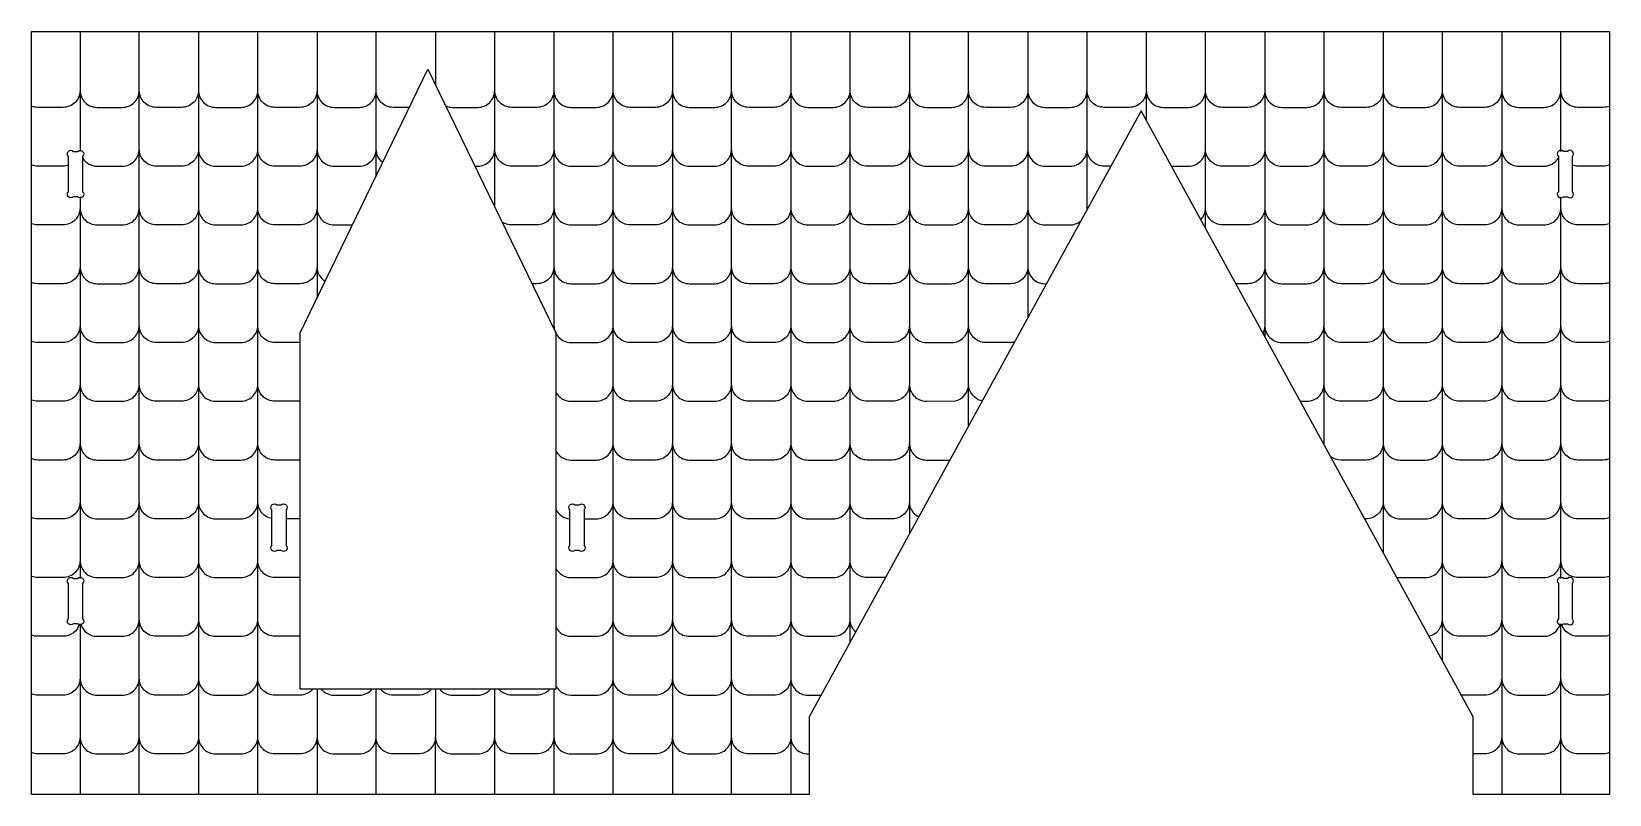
# Model space of a CAD drawing. Extents: x -873 to 1166, y -558 to 770.
# Drawn here: x -865 to -198, y 100 to 422 of the extents above; entities that cross this region are included whole.
import ezdxf

# ---------------------------------------------------------------- set-up
doc = ezdxf.new("R2010")
doc.units = 0
doc.header["$MEASUREMENT"] = 0
doc.layers.add('LAYER1', color=18, linetype='CONTINUOUS')

msp = doc.modelspace()

# ---------------------------------------------------------------- linework, layer by layer
at = {"layer": 'LAYER1'}
for points in [[(-536.24, 132.63), (-536.24, 99.77), (-865.22, 99.77), (-865.22, 422.4), (-197.59, 422.4), (-197.59, 99.77), (-255.23, 99.77), (-255.23, 132.63), (-395.73, 388.94)], [(-643.45, 295), (-643.45, 144.23), (-751.52, 144.23), (-751.52, 295), (-697.49, 406.44)]]:
    msp.add_lwpolyline(points, close=True, dxfattribs=at)
for points in [[(-844.7, 422.4), (-844.7, 397.55, -0.414214), (-851.9, 390.34), (-862.56, 390.34, -0.094829), (-865.22, 390.85)], [(-844.7, 422.4), (-844.7, 397.55, 0.414214), (-837.49, 390.34), (-826.84, 390.34, 0.414214), (-819.63, 397.55), (-819.63, 422.4)], [(-794.57, 422.4), (-794.57, 397.55, -0.414214), (-801.77, 390.34), (-812.43, 390.34, -0.414214), (-819.63, 397.55), (-819.63, 422.4)], [(-794.57, 422.4), (-794.57, 397.55, 0.414214), (-787.37, 390.34), (-776.71, 390.34, 0.414214), (-769.51, 397.55), (-769.51, 422.4)], [(-744.44, 422.4), (-744.44, 397.55, -0.414214), (-751.65, 390.34), (-762.3, 390.34, -0.414214), (-769.51, 397.55), (-769.51, 422.4)], [(-744.44, 422.4), (-744.44, 397.55, 0.414214), (-737.24, 390.34), (-726.58, 390.34, 0.414214), (-719.38, 397.55), (-719.38, 422.4)], [(-705.29, 390.34), (-712.18, 390.34, -0.414214), (-719.38, 397.55), (-719.38, 422.4)], [(-689.97, 390.93, 0.102165), (-687.11, 390.34), (-676.46, 390.34, 0.414214), (-669.25, 397.55), (-669.25, 422.4)], [(-644.19, 422.4), (-644.19, 397.55, -0.414214), (-651.39, 390.34), (-662.05, 390.34, -0.414214), (-669.25, 397.55), (-669.25, 422.4)], [(-644.19, 422.4), (-644.19, 397.55, 0.414214), (-636.98, 390.34), (-626.33, 390.34, 0.414214), (-619.13, 397.55), (-619.13, 422.4)], [(-594.06, 422.4), (-594.06, 397.55, -0.414214), (-601.27, 390.34), (-611.92, 390.34, -0.414214), (-619.13, 397.55), (-619.13, 422.4)], [(-594.06, 422.4), (-594.06, 397.55, 0.414214), (-586.86, 390.34), (-576.2, 390.34, 0.414214), (-569, 397.55), (-569, 422.4)], [(-543.93, 422.4), (-543.93, 397.55, -0.414214), (-551.14, 390.34), (-561.79, 390.34, -0.414214), (-569, 397.55), (-569, 422.4)], [(-543.93, 422.4), (-543.93, 397.55, 0.414214), (-536.73, 390.34), (-526.08, 390.34, 0.414214), (-518.87, 397.55), (-518.87, 422.4)], [(-493.81, 422.4), (-493.81, 397.55, -0.414214), (-501.01, 390.34), (-511.67, 390.34, -0.414214), (-518.87, 397.55), (-518.87, 422.4)], [(-493.81, 422.4), (-493.81, 397.55, 0.414214), (-486.6, 390.34), (-475.95, 390.34, 0.414214), (-468.74, 397.55), (-468.74, 422.4)], [(-443.68, 422.4), (-443.68, 397.55, -0.414214), (-450.89, 390.34), (-461.54, 390.34, -0.414214), (-468.74, 397.55), (-468.74, 422.4)], [(-443.68, 422.4), (-443.68, 397.55, 0.414214), (-436.48, 390.34), (-425.82, 390.34, 0.414214), (-418.62, 397.55), (-418.62, 422.4)], [(-393.55, 422.4), (-393.55, 397.55, -0.414214), (-400.76, 390.34), (-411.41, 390.34, -0.414214), (-418.62, 397.55), (-418.62, 422.4)], [(-393.55, 422.4), (-393.55, 397.55, 0.414214), (-386.35, 390.34), (-375.69, 390.34, 0.414214), (-368.49, 397.55), (-368.49, 422.4)], [(-343.43, 422.4), (-343.43, 397.55, -0.414214), (-350.63, 390.34), (-361.29, 390.34, -0.414214), (-368.49, 397.55), (-368.49, 422.4)], [(-343.43, 422.4), (-343.43, 397.55, 0.414214), (-336.22, 390.34), (-325.57, 390.34, 0.414214), (-318.36, 397.55), (-318.36, 422.4)], [(-293.3, 422.4), (-293.3, 397.55, -0.414214), (-300.5, 390.34), (-311.16, 390.34, -0.414214), (-318.36, 397.55), (-318.36, 422.4)], [(-293.3, 422.4), (-293.3, 397.55, 0.414214), (-286.09, 390.34), (-275.44, 390.34, 0.414214), (-268.24, 397.55), (-268.24, 422.4)], [(-243.17, 422.4), (-243.17, 397.55, -0.414214), (-250.38, 390.34), (-261.03, 390.34, -0.414214), (-268.24, 397.55), (-268.24, 422.4)], [(-243.17, 422.4), (-243.17, 397.55, 0.414214), (-235.97, 390.34), (-225.31, 390.34, 0.414214), (-218.11, 397.55), (-218.11, 422.4)], [(-197.59, 390.85, -0.094829), (-200.25, 390.34), (-210.9, 390.34, -0.414214), (-218.11, 397.55), (-218.11, 422.4)], [(-844.7, 397.55), (-844.7, 372.69, -0.033199), (-844.76, 371.74)], [(-844.7, 397.55), (-844.7, 372.69, 0.033199), (-844.63, 371.74)], [(-843.6, 368.87, 0.258622), (-837.49, 365.49), (-826.84, 365.49, 0.414214), (-819.63, 372.69), (-819.63, 397.55)], [(-794.57, 397.55), (-794.57, 372.69, -0.414214), (-801.77, 365.49), (-812.43, 365.49, -0.414214), (-819.63, 372.69), (-819.63, 397.55)], [(-794.57, 397.55), (-794.57, 372.69, 0.414214), (-787.37, 365.49), (-776.71, 365.49, 0.414214), (-769.51, 372.69), (-769.51, 397.55)], [(-744.44, 397.55), (-744.44, 372.69, -0.414214), (-751.65, 365.49), (-762.3, 365.49, -0.414214), (-769.51, 372.69), (-769.51, 397.55)], [(-744.44, 397.55), (-744.44, 372.69, 0.414214), (-737.24, 365.49), (-726.58, 365.49, 0.414214), (-719.38, 372.69), (-719.38, 397.55)], [(-716.6, 367.01, -0.231147), (-719.38, 372.69), (-719.38, 397.55)], [(-677.63, 365.49), (-676.46, 365.49, 0.414214), (-669.25, 372.69), (-669.25, 397.55)], [(-644.19, 397.55), (-644.19, 372.69, -0.414214), (-651.39, 365.49), (-662.05, 365.49, -0.414214), (-669.25, 372.69), (-669.25, 397.55)], [(-644.19, 397.55), (-644.19, 372.69, 0.414214), (-636.98, 365.49), (-626.33, 365.49, 0.414214), (-619.13, 372.69), (-619.13, 397.55)], [(-594.06, 397.55), (-594.06, 372.69, -0.414214), (-601.27, 365.49), (-611.92, 365.49, -0.414214), (-619.13, 372.69), (-619.13, 397.55)], [(-594.06, 397.55), (-594.06, 372.69, 0.414214), (-586.86, 365.49), (-576.2, 365.49, 0.414214), (-569, 372.69), (-569, 397.55)], [(-543.93, 397.55), (-543.93, 372.69, -0.414214), (-551.14, 365.49), (-561.79, 365.49, -0.414214), (-569, 372.69), (-569, 397.55)], [(-543.93, 397.55), (-543.93, 372.69, 0.414214), (-536.73, 365.49), (-526.08, 365.49, 0.414214), (-518.87, 372.69), (-518.87, 397.55)], [(-493.81, 397.55), (-493.81, 372.69, -0.414214), (-501.01, 365.49), (-511.67, 365.49, -0.414214), (-518.87, 372.69), (-518.87, 397.55)], [(-493.81, 397.55), (-493.81, 372.69, 0.414214), (-486.6, 365.49), (-475.95, 365.49, 0.414214), (-468.74, 372.69), (-468.74, 397.55)], [(-443.68, 397.55), (-443.68, 372.69, -0.414214), (-450.89, 365.49), (-461.54, 365.49, -0.414214), (-468.74, 372.69), (-468.74, 397.55)], [(-443.68, 397.55), (-443.68, 372.69, 0.414214), (-436.48, 365.49), (-425.82, 365.49, 0.414214), (-418.62, 372.69), (-418.62, 397.55)], [(-408.59, 365.49), (-411.41, 365.49, -0.414214), (-418.62, 372.69), (-418.62, 397.55)], [(-382.88, 365.49), (-375.69, 365.49, 0.414214), (-368.49, 372.69), (-368.49, 397.55)], [(-343.43, 397.55), (-343.43, 372.69, -0.414214), (-350.63, 365.49), (-361.29, 365.49, -0.414214), (-368.49, 372.69), (-368.49, 397.55)], [(-343.43, 397.55), (-343.43, 372.69, 0.414214), (-336.22, 365.49), (-325.57, 365.49, 0.414214), (-318.36, 372.69), (-318.36, 397.55)], [(-293.3, 397.55), (-293.3, 372.69, -0.414214), (-300.5, 365.49), (-311.16, 365.49, -0.414214), (-318.36, 372.69), (-318.36, 397.55)], [(-293.3, 397.55), (-293.3, 372.69, 0.414214), (-286.09, 365.49), (-275.44, 365.49, 0.414214), (-268.24, 372.69), (-268.24, 397.55)], [(-243.17, 397.55), (-243.17, 372.69, -0.414214), (-250.38, 365.49), (-261.03, 365.49, -0.414214), (-268.24, 372.69), (-268.24, 397.55)], [(-243.17, 397.55), (-243.17, 372.69, 0.414214), (-235.97, 365.49), (-225.31, 365.49, 0.258622), (-219.2, 368.87)], [(-218.17, 371.74, 0.033199), (-218.11, 372.69), (-218.11, 397.55)], [(-218.05, 371.74, -0.033199), (-218.11, 372.69), (-218.11, 397.55)], [(-844.7, 352.53), (-844.7, 347.84, 0.414214), (-837.49, 340.63), (-826.84, 340.63, 0.414214), (-819.63, 347.84), (-819.63, 372.69)], [(-794.57, 372.69), (-794.57, 347.84, -0.414214), (-801.77, 340.63), (-812.43, 340.63, -0.414214), (-819.63, 347.84), (-819.63, 372.69)], [(-794.57, 372.69), (-794.57, 347.84, 0.414214), (-787.37, 340.63), (-776.71, 340.63, 0.414214), (-769.51, 347.84), (-769.51, 372.69)], [(-744.44, 372.69), (-744.44, 347.84, -0.414214), (-751.65, 340.63), (-762.3, 340.63, -0.414214), (-769.51, 347.84), (-769.51, 372.69)], [(-744.44, 372.69), (-744.44, 347.84, 0.414214), (-737.24, 340.63), (-729.4, 340.63)], [(-644.19, 372.69), (-644.19, 347.84, -0.414214), (-651.39, 340.63), (-662.05, 340.63, -0.155658), (-666.22, 341.96)], [(-644.19, 372.69), (-644.19, 347.84, 0.414214), (-636.98, 340.63), (-626.33, 340.63, 0.414214), (-619.13, 347.84), (-619.13, 372.69)], [(-594.06, 372.69), (-594.06, 347.84, -0.414214), (-601.27, 340.63), (-611.92, 340.63, -0.414214), (-619.13, 347.84), (-619.13, 372.69)], [(-594.06, 372.69), (-594.06, 347.84, 0.414214), (-586.86, 340.63), (-576.2, 340.63, 0.414214), (-569, 347.84), (-569, 372.69)], [(-543.93, 372.69), (-543.93, 347.84, -0.414214), (-551.14, 340.63), (-561.79, 340.63, -0.414214), (-569, 347.84), (-569, 372.69)], [(-543.93, 372.69), (-543.93, 347.84, 0.414214), (-536.73, 340.63), (-526.08, 340.63, 0.414214), (-518.87, 347.84), (-518.87, 372.69)], [(-493.81, 372.69), (-493.81, 347.84, -0.414214), (-501.01, 340.63), (-511.67, 340.63, -0.414214), (-518.87, 347.84), (-518.87, 372.69)], [(-493.81, 372.69), (-493.81, 347.84, 0.414214), (-486.6, 340.63), (-475.95, 340.63, 0.414214), (-468.74, 347.84), (-468.74, 372.69)], [(-443.68, 372.69), (-443.68, 347.84, -0.414214), (-450.89, 340.63), (-461.54, 340.63, -0.414214), (-468.74, 347.84), (-468.74, 372.69)], [(-443.68, 372.69), (-443.68, 347.84, 0.414214), (-436.48, 340.63), (-425.82, 340.63, 0.168086), (-421.37, 342.17)], [(-418.65, 347.13, 0.024562), (-418.62, 347.84), (-418.62, 372.69)], [(-418.59, 347.24, -0.020773), (-418.62, 347.84), (-418.62, 372.69)], [(-370.48, 342.87, 0.192515), (-368.49, 347.84), (-368.49, 372.69)], [(-343.43, 372.69), (-343.43, 347.84, -0.414214), (-350.63, 340.63), (-361.29, 340.63, -0.414214), (-368.49, 347.84), (-368.49, 372.69)], [(-343.43, 372.69), (-343.43, 347.84, 0.414214), (-336.22, 340.63), (-325.57, 340.63, 0.414214), (-318.36, 347.84), (-318.36, 372.69)], [(-293.3, 372.69), (-293.3, 347.84, -0.414214), (-300.5, 340.63), (-311.16, 340.63, -0.414214), (-318.36, 347.84), (-318.36, 372.69)], [(-293.3, 372.69), (-293.3, 347.84, 0.414214), (-286.09, 340.63), (-275.44, 340.63, 0.414214), (-268.24, 347.84), (-268.24, 372.69)], [(-243.17, 372.69), (-243.17, 347.84, -0.414214), (-250.38, 340.63), (-261.03, 340.63, -0.414214), (-268.24, 347.84), (-268.24, 372.69)], [(-243.17, 372.69), (-243.17, 347.84, 0.414214), (-235.97, 340.63), (-225.31, 340.63, 0.414214), (-218.11, 347.84), (-218.11, 352.53)], [(-849.61, 365.86, -0.081244), (-851.9, 365.49), (-862.56, 365.49, -0.094829), (-865.22, 366)], [(-197.59, 366, -0.094829), (-200.25, 365.49), (-210.9, 365.49, -0.081244), (-213.2, 365.86)], [(-844.7, 352.53), (-844.7, 347.84, -0.414214), (-851.9, 340.63), (-862.56, 340.63, -0.094829), (-865.22, 341.14)], [(-844.7, 347.84), (-844.7, 322.98, -0.414214), (-851.9, 315.78), (-862.56, 315.78, -0.094829), (-865.22, 316.28)], [(-844.7, 347.84), (-844.7, 322.98, 0.414214), (-837.49, 315.78), (-826.84, 315.78, 0.414214), (-819.63, 322.98), (-819.63, 347.84)], [(-794.57, 347.84), (-794.57, 322.98, -0.414214), (-801.77, 315.78), (-812.43, 315.78, -0.414214), (-819.63, 322.98), (-819.63, 347.84)], [(-794.57, 347.84), (-794.57, 322.98, 0.414214), (-787.37, 315.78), (-776.71, 315.78, 0.414214), (-769.51, 322.98), (-769.51, 347.84)], [(-744.44, 347.84), (-744.44, 322.98, -0.414214), (-751.65, 315.78), (-762.3, 315.78, -0.414214), (-769.51, 322.98), (-769.51, 347.84)], [(-744.44, 347.84), (-744.44, 322.98, 0.263305), (-740.95, 316.8)], [(-644.19, 347.84), (-644.19, 322.98, -0.414214), (-651.39, 315.78), (-653.52, 315.78)], [(-644.19, 347.84), (-644.19, 322.98, 0.414214), (-636.98, 315.78), (-626.33, 315.78, 0.414214), (-619.13, 322.98), (-619.13, 347.84)], [(-594.06, 347.84), (-594.06, 322.98, -0.414214), (-601.27, 315.78), (-611.92, 315.78, -0.414214), (-619.13, 322.98), (-619.13, 347.84)], [(-594.06, 347.84), (-594.06, 322.98, 0.414214), (-586.86, 315.78), (-576.2, 315.78, 0.414214), (-569, 322.98), (-569, 347.84)], [(-543.93, 347.84), (-543.93, 322.98, -0.414214), (-551.14, 315.78), (-561.79, 315.78, -0.414214), (-569, 322.98), (-569, 347.84)], [(-543.93, 347.84), (-543.93, 322.98, 0.414214), (-536.73, 315.78), (-526.08, 315.78, 0.414214), (-518.87, 322.98), (-518.87, 347.84)], [(-493.81, 347.84), (-493.81, 322.98, -0.414214), (-501.01, 315.78), (-511.67, 315.78, -0.414214), (-518.87, 322.98), (-518.87, 347.84)], [(-493.81, 347.84), (-493.81, 322.98, 0.414214), (-486.6, 315.78), (-475.95, 315.78, 0.414214), (-468.74, 322.98), (-468.74, 347.84)], [(-443.68, 347.84), (-443.68, 322.98, -0.414214), (-450.89, 315.78), (-461.54, 315.78, -0.414214), (-468.74, 322.98), (-468.74, 347.84)], [(-443.68, 347.84), (-443.68, 322.98, 0.414214), (-436.48, 315.78), (-435.84, 315.78)], [(-343.43, 347.84), (-343.43, 322.98, -0.414214), (-350.63, 315.78), (-355.62, 315.78)], [(-343.43, 347.84), (-343.43, 322.98, 0.414214), (-336.22, 315.78), (-325.57, 315.78, 0.414214), (-318.36, 322.98), (-318.36, 347.84)], [(-293.3, 347.84), (-293.3, 322.98, -0.414214), (-300.5, 315.78), (-311.16, 315.78, -0.414214), (-318.36, 322.98), (-318.36, 347.84)], [(-293.3, 347.84), (-293.3, 322.98, 0.414214), (-286.09, 315.78), (-275.44, 315.78, 0.414214), (-268.24, 322.98), (-268.24, 347.84)], [(-243.17, 347.84), (-243.17, 322.98, -0.414214), (-250.38, 315.78), (-261.03, 315.78, -0.414214), (-268.24, 322.98), (-268.24, 347.84)], [(-243.17, 347.84), (-243.17, 322.98, 0.414214), (-235.97, 315.78), (-225.31, 315.78, 0.414214), (-218.11, 322.98), (-218.11, 347.84)], [(-197.59, 341.14, -0.094829), (-200.25, 340.63), (-210.9, 340.63, -0.414214), (-218.11, 347.84), (-218.11, 352.53)], [(-197.59, 316.28, -0.094829), (-200.25, 315.78), (-210.9, 315.78, -0.414214), (-218.11, 322.98), (-218.11, 347.84)], [(-844.7, 322.98), (-844.7, 298.12, -0.414214), (-851.9, 290.92), (-862.56, 290.92, -0.094829), (-865.22, 291.43)], [(-844.7, 322.98), (-844.7, 298.12, 0.414214), (-837.49, 290.92), (-826.84, 290.92, 0.414214), (-819.63, 298.12), (-819.63, 322.98)], [(-794.57, 322.98), (-794.57, 298.12, -0.414214), (-801.77, 290.92), (-812.43, 290.92, -0.414214), (-819.63, 298.12), (-819.63, 322.98)], [(-794.57, 322.98), (-794.57, 298.12, 0.414214), (-787.37, 290.92), (-776.71, 290.92, 0.414214), (-769.51, 298.12), (-769.51, 322.98)], [(-751.52, 290.92, -0.004449), (-751.65, 290.92), (-762.3, 290.92, -0.414214), (-769.51, 298.12), (-769.51, 322.98)], [(-644.19, 322.98), (-644.19, 298.12, -0.046774), (-644.31, 296.79)], [(-644.19, 322.98), (-644.19, 298.12, 0.414214), (-636.98, 290.92), (-626.33, 290.92, 0.414214), (-619.13, 298.12), (-619.13, 322.98)], [(-594.06, 322.98), (-594.06, 298.12, -0.414214), (-601.27, 290.92), (-611.92, 290.92, -0.414214), (-619.13, 298.12), (-619.13, 322.98)], [(-594.06, 322.98), (-594.06, 298.12, 0.414214), (-586.86, 290.92), (-576.2, 290.92, 0.414214), (-569, 298.12), (-569, 322.98)], [(-543.93, 322.98), (-543.93, 298.12, -0.414214), (-551.14, 290.92), (-561.79, 290.92, -0.414214), (-569, 298.12), (-569, 322.98)], [(-543.93, 322.98), (-543.93, 298.12, 0.414214), (-536.73, 290.92), (-526.08, 290.92, 0.414214), (-518.87, 298.12), (-518.87, 322.98)], [(-493.81, 322.98), (-493.81, 298.12, -0.414214), (-501.01, 290.92), (-511.67, 290.92, -0.414214), (-518.87, 298.12), (-518.87, 322.98)], [(-493.81, 322.98), (-493.81, 298.12, 0.414214), (-486.6, 290.92), (-475.95, 290.92, 0.004442), (-475.82, 290.92)], [(-475.95, 290.92, 0.414214), (-468.74, 298.12), (-468.74, 322.98)], [(-449.38, 291.08, -0.052731), (-450.89, 290.92), (-461.54, 290.92, -0.414214), (-468.74, 298.12), (-468.74, 322.98)], [(-343.43, 322.98), (-343.43, 298.12, -0.11622), (-344.18, 294.91)], [(-343.43, 322.98), (-343.43, 298.12, 0.414214), (-336.22, 290.92), (-325.57, 290.92, 0.414214), (-318.36, 298.12), (-318.36, 322.98)], [(-293.3, 322.98), (-293.3, 298.12, -0.414214), (-300.5, 290.92), (-311.16, 290.92, -0.414214), (-318.36, 298.12), (-318.36, 322.98)], [(-293.3, 322.98), (-293.3, 298.12, 0.414214), (-286.09, 290.92), (-275.44, 290.92, 0.414214), (-268.24, 298.12), (-268.24, 322.98)], [(-243.17, 322.98), (-243.17, 298.12, -0.414214), (-250.38, 290.92), (-261.03, 290.92, -0.414214), (-268.24, 298.12), (-268.24, 322.98)], [(-243.17, 322.98), (-243.17, 298.12, 0.414214), (-235.97, 290.92), (-225.31, 290.92, 0.414214), (-218.11, 298.12), (-218.11, 322.98)], [(-197.59, 291.43, -0.094829), (-200.25, 290.92), (-210.9, 290.92, -0.414214), (-218.11, 298.12), (-218.11, 322.98)], [(-844.7, 298.12), (-844.7, 273.27, -0.414214), (-851.9, 266.06), (-862.56, 266.06, -0.094829), (-865.22, 266.57)], [(-844.7, 298.12), (-844.7, 273.27, 0.414214), (-837.49, 266.06), (-826.84, 266.06, 0.414214), (-819.63, 273.27), (-819.63, 298.12)], [(-794.57, 298.12), (-794.57, 273.27, -0.414214), (-801.77, 266.06), (-812.43, 266.06, -0.414214), (-819.63, 273.27), (-819.63, 298.12)], [(-794.57, 298.12), (-794.57, 273.27, 0.414214), (-787.37, 266.06), (-776.71, 266.06, 0.414214), (-769.51, 273.27), (-769.51, 298.12)], [(-751.52, 266.06, -0.004449), (-751.65, 266.06), (-762.3, 266.06, -0.414214), (-769.51, 273.27), (-769.51, 298.12)], [(-643.45, 270.09, 0.285946), (-636.98, 266.06), (-626.33, 266.06, 0.414214), (-619.13, 273.27), (-619.13, 298.12)], [(-594.06, 298.12), (-594.06, 273.27, -0.414214), (-601.27, 266.06), (-611.92, 266.06, -0.414214), (-619.13, 273.27), (-619.13, 298.12)], [(-594.06, 298.12), (-594.06, 273.27, 0.414214), (-586.86, 266.06), (-576.2, 266.06, 0.414214), (-569, 273.27), (-569, 298.12)], [(-543.93, 298.12), (-543.93, 273.27, -0.414214), (-551.14, 266.06), (-561.79, 266.06, -0.414214), (-569, 273.27), (-569, 298.12)], [(-543.93, 298.12), (-543.93, 273.27, 0.414214), (-536.73, 266.06), (-526.08, 266.06, 0.414214), (-518.87, 273.27), (-518.87, 298.12)], [(-493.81, 298.12), (-493.81, 273.27, -0.414214), (-501.01, 266.06), (-511.67, 266.06, -0.414214), (-518.87, 273.27), (-518.87, 298.12)], [(-493.81, 298.12), (-493.81, 273.27, 0.414214), (-486.6, 266.06), (-474.48, 266.22)], [(-318.39, 247.85, 0.019695), (-318.36, 248.41), (-318.36, 298.12)], [(-293.3, 298.12), (-293.3, 273.27, -0.414214), (-300.5, 266.06), (-311.16, 266.06, -0.414214), (-318.36, 273.27)], [(-293.3, 298.12), (-293.3, 273.27, 0.414214), (-286.09, 266.06), (-275.44, 266.06, 0.414214), (-268.24, 273.27), (-268.24, 298.12)], [(-243.17, 298.12), (-243.17, 273.27, -0.414214), (-250.38, 266.06), (-261.03, 266.06, -0.414214), (-268.24, 273.27), (-268.24, 298.12)], [(-243.17, 298.12), (-243.17, 273.27, 0.414214), (-235.97, 266.06), (-225.31, 266.06, 0.414214), (-218.11, 273.27), (-218.11, 298.12)], [(-197.59, 266.57, -0.094829), (-200.25, 266.06), (-210.9, 266.06, -0.414214), (-218.11, 273.27), (-218.11, 298.12)], [(-844.7, 273.27), (-844.7, 248.41, -0.414214), (-851.9, 241.21), (-862.56, 241.21, -0.094829), (-865.22, 241.72)], [(-844.7, 273.27), (-844.7, 248.41, 0.414214), (-837.49, 241.21), (-826.84, 241.21, 0.414214), (-819.63, 248.41), (-819.63, 273.27)], [(-794.57, 273.27), (-794.57, 248.41, -0.414214), (-801.77, 241.21), (-812.43, 241.21, -0.414214), (-819.63, 248.41), (-819.63, 273.27)], [(-794.57, 273.27), (-794.57, 248.41, 0.414214), (-787.37, 241.21), (-776.71, 241.21, 0.414214), (-769.51, 248.41), (-769.51, 273.27)], [(-751.52, 241.21, -0.004449), (-751.65, 241.21), (-762.3, 241.21, -0.414214), (-769.51, 248.41), (-769.51, 273.27)], [(-643.45, 245.23, 0.285946), (-636.98, 241.21), (-626.33, 241.21, 0.414214), (-619.13, 248.41), (-619.13, 273.27)], [(-594.06, 273.27), (-594.06, 248.41, -0.414214), (-601.27, 241.21), (-611.92, 241.21, -0.414214), (-619.13, 248.41), (-619.13, 273.27)], [(-594.06, 273.27), (-594.06, 248.41, 0.414214), (-586.86, 241.21), (-576.2, 241.21, 0.414214), (-569, 248.41), (-569, 273.27)], [(-543.93, 273.27), (-543.93, 248.41, -0.414214), (-551.14, 241.21), (-561.79, 241.21, -0.414214), (-569, 248.41), (-569, 273.27)], [(-543.93, 273.27), (-543.93, 248.41, 0.414214), (-536.73, 241.21), (-526.08, 241.21, 0.414214), (-518.87, 248.41), (-518.87, 273.27)], [(-493.81, 273.27), (-493.81, 248.41, -0.414214), (-501.01, 241.21), (-511.67, 241.21, -0.414214), (-518.87, 248.41), (-518.87, 273.27)], [(-493.81, 273.27), (-493.81, 248.41, 0.414214), (-486.6, 241.21), (-476.72, 241.21)], [(-474.48, 266.22, 0.355278), (-468.74, 273.27)], [(-463.01, 266.22, -0.355278), (-468.74, 273.27)], [(-328.37, 266.06), (-325.57, 266.06, 0.414214), (-318.36, 273.27)], [(-293.3, 273.27), (-293.3, 248.41, -0.414214), (-300.5, 241.21), (-311.16, 241.21, -0.166543), (-315.58, 242.72)], [(-293.3, 273.27), (-293.3, 248.41, 0.414214), (-286.09, 241.21), (-275.44, 241.21, 0.414214), (-268.24, 248.41), (-268.24, 273.27)], [(-243.17, 273.27), (-243.17, 248.41, -0.414214), (-250.38, 241.21), (-261.03, 241.21, -0.414214), (-268.24, 248.41), (-268.24, 273.27)], [(-243.17, 273.27), (-243.17, 248.41, 0.414214), (-235.97, 241.21), (-225.31, 241.21, 0.414214), (-218.11, 248.41), (-218.11, 273.27)], [(-197.59, 241.72, -0.094829), (-200.25, 241.21), (-210.9, 241.21, -0.414214), (-218.11, 248.41), (-218.11, 273.27)], [(-318.33, 247.75, -0.023061), (-318.36, 248.41), (-318.36, 262.41)], [(-844.7, 248.41), (-844.7, 223.56, -0.414214), (-851.9, 216.35), (-862.56, 216.35, -0.094829), (-865.22, 216.86)], [(-844.7, 248.41), (-844.7, 223.56, 0.414214), (-837.49, 216.35), (-826.84, 216.35, 0.414214), (-819.63, 223.56), (-819.63, 248.41)], [(-794.57, 248.41), (-794.57, 223.56, -0.414214), (-801.77, 216.35), (-812.43, 216.35, -0.414214), (-819.63, 223.56), (-819.63, 248.41)], [(-794.57, 248.41), (-794.57, 223.56, 0.414214), (-787.37, 216.35), (-776.71, 216.35, 0.414214), (-769.51, 223.56), (-769.51, 248.41)], [(-763.53, 216.46, -0.365004), (-769.51, 223.56), (-769.51, 248.41)], [(-631.44, 216.35), (-626.33, 216.35, 0.414214), (-619.13, 223.56), (-619.13, 248.41)], [(-594.06, 248.41), (-594.06, 223.56, -0.414214), (-601.27, 216.35), (-611.92, 216.35, -0.414214), (-619.13, 223.56), (-619.13, 248.41)], [(-594.06, 248.41), (-594.06, 223.56, 0.414214), (-586.86, 216.35), (-576.2, 216.35, 0.414214), (-569, 223.56), (-569, 248.41)], [(-543.93, 248.41), (-543.93, 223.56, -0.414214), (-551.14, 216.35), (-561.79, 216.35, -0.414214), (-569, 223.56), (-569, 248.41)], [(-543.93, 248.41), (-543.93, 223.56, 0.414214), (-536.73, 216.35), (-526.08, 216.35, 0.414214), (-518.87, 223.56), (-518.87, 248.41)], [(-493.81, 248.41), (-493.81, 223.56, -0.414214), (-501.01, 216.35), (-511.67, 216.35, -0.414214), (-518.87, 223.56), (-518.87, 248.41)], [(-493.81, 248.41), (-493.81, 223.56, 0.280761), (-489.9, 217.15)], [(-293.3, 248.41), (-293.3, 223.56, -0.414214), (-300.5, 216.35), (-301.12, 216.35)], [(-293.3, 248.41), (-293.3, 223.56, 0.414214), (-286.09, 216.35), (-275.44, 216.35, 0.414214), (-268.24, 223.56), (-268.24, 248.41)], [(-243.17, 248.41), (-243.17, 223.56, -0.414214), (-250.38, 216.35), (-261.03, 216.35, -0.414214), (-268.24, 223.56), (-268.24, 248.41)], [(-243.17, 248.41), (-243.17, 223.56, 0.414214), (-235.97, 216.35), (-225.31, 216.35, 0.414214), (-218.11, 223.56), (-218.11, 248.41)], [(-197.59, 216.86, -0.094829), (-200.25, 216.35), (-210.9, 216.35, -0.414214), (-218.11, 223.56), (-218.11, 248.41)], [(-844.7, 223.56), (-844.7, 198.7, -0.414214), (-851.9, 191.5), (-862.56, 191.5, -0.094829), (-865.22, 192.01)], [(-844.7, 223.56), (-844.7, 198.7, 0.414214), (-837.49, 191.5), (-826.84, 191.5, 0.414214), (-819.63, 198.7), (-819.63, 223.56)], [(-794.57, 223.56), (-794.57, 198.7, -0.414214), (-801.77, 191.5), (-812.43, 191.5, -0.414214), (-819.63, 198.7), (-819.63, 223.56)], [(-794.57, 223.56), (-794.57, 198.7, 0.414214), (-787.37, 191.5), (-776.71, 191.5, 0.414214), (-769.51, 198.7), (-769.51, 223.56)], [(-751.52, 191.5, -0.004449), (-751.65, 191.5), (-762.3, 191.5, -0.414214), (-769.51, 198.7), (-769.51, 223.56)], [(-643.45, 195.52, 0.285946), (-636.98, 191.5), (-626.33, 191.5, 0.414214), (-619.13, 198.7), (-619.13, 223.56)], [(-643.45, 220.38, 0.26866), (-637.45, 216.37)], [(-594.06, 223.56), (-594.06, 198.7, -0.414214), (-601.27, 191.5), (-611.92, 191.5, -0.414214), (-619.13, 198.7), (-619.13, 223.56)], [(-594.06, 223.56), (-594.06, 198.7, 0.414214), (-586.86, 191.5), (-576.2, 191.5, 0.414214), (-569, 198.7), (-569, 223.56)], [(-543.93, 223.56), (-543.93, 198.7, -0.414214), (-551.14, 191.5), (-561.79, 191.5, -0.414214), (-569, 198.7), (-569, 223.56)], [(-543.93, 223.56), (-543.93, 198.7, 0.414214), (-536.73, 191.5), (-526.08, 191.5, 0.414214), (-518.87, 198.7), (-518.87, 223.56)], [(-503.97, 191.5), (-511.67, 191.5, -0.414214), (-518.87, 198.7), (-518.87, 223.56)], [(-287.58, 191.65, 0.051947), (-286.09, 191.5), (-275.44, 191.5, 0.414214), (-268.24, 198.7), (-268.24, 223.56)], [(-243.17, 223.56), (-243.17, 198.7, -0.414214), (-250.38, 191.5), (-261.03, 191.5, -0.414214), (-268.24, 198.7), (-268.24, 223.56)], [(-243.17, 223.56), (-243.17, 198.7, 0.414214), (-235.97, 191.5), (-225.31, 191.5, 0.414214), (-218.11, 198.7), (-218.11, 223.56)], [(-197.59, 192.01, -0.094829), (-200.25, 191.5), (-210.9, 191.5, -0.414214), (-218.11, 198.7), (-218.11, 223.56)], [(-751.52, 216.35, -0.004449), (-751.65, 216.35), (-757.52, 216.35)], [(-844.43, 171.92, 0.336889), (-837.49, 166.64), (-826.84, 166.64, 0.414214), (-819.63, 173.84), (-819.63, 198.7)], [(-794.57, 198.7), (-794.57, 173.84, -0.414214), (-801.77, 166.64), (-812.43, 166.64, -0.414214), (-819.63, 173.84), (-819.63, 198.7)], [(-794.57, 198.7), (-794.57, 173.84, 0.414214), (-787.37, 166.64), (-776.71, 166.64, 0.414214), (-769.51, 173.84), (-769.51, 198.7)], [(-751.52, 166.64, -0.004449), (-751.65, 166.64), (-762.3, 166.64, -0.414214), (-769.51, 173.84), (-769.51, 198.7)], [(-643.45, 170.67, 0.285946), (-636.98, 166.64), (-626.33, 166.64, 0.414214), (-619.13, 173.84), (-619.13, 198.7)], [(-594.06, 198.7), (-594.06, 173.84, -0.414214), (-601.27, 166.64), (-611.92, 166.64, -0.414214), (-619.13, 173.84), (-619.13, 198.7)], [(-594.06, 198.7), (-594.06, 173.84, 0.414214), (-586.86, 166.64), (-576.2, 166.64, 0.414214), (-569, 173.84), (-569, 198.7)], [(-543.93, 198.7), (-543.93, 173.84, -0.414214), (-551.14, 166.64), (-561.79, 166.64, -0.414214), (-569, 173.84), (-569, 198.7)], [(-543.93, 198.7), (-543.93, 173.84, 0.414214), (-536.73, 166.64), (-526.08, 166.64, 0.414214), (-518.87, 173.84), (-518.87, 198.7)], [(-516.55, 168.55, -0.209526), (-518.87, 173.84), (-518.87, 198.7)], [(-273.95, 166.8, 0.35458), (-268.24, 173.84), (-268.24, 198.7)], [(-243.17, 198.7), (-243.17, 173.84, -0.414214), (-250.38, 166.64), (-261.03, 166.64, -0.414214), (-268.24, 173.84), (-268.24, 198.7)], [(-243.17, 198.7), (-243.17, 173.84, 0.414214), (-235.97, 166.64), (-225.31, 166.64, 0.336889), (-218.37, 171.92)], [(-844.7, 171.92), (-844.7, 148.99, 0.414214), (-837.49, 141.78), (-826.84, 141.78, 0.414214), (-819.63, 148.99), (-819.63, 173.84)], [(-794.57, 173.84), (-794.57, 148.99, -0.414214), (-801.77, 141.78), (-812.43, 141.78, -0.414214), (-819.63, 148.99), (-819.63, 173.84)], [(-794.57, 173.84), (-794.57, 148.99, 0.414214), (-787.37, 141.78), (-776.71, 141.78, 0.414214), (-769.51, 148.99), (-769.51, 173.84)], [(-746.24, 144.23, -0.215397), (-751.65, 141.78), (-762.3, 141.78, -0.414214), (-769.51, 148.99), (-769.51, 173.84)], [(-643.45, 145.81, 0.285946), (-636.98, 141.78), (-626.33, 141.78, 0.414214), (-619.13, 148.99), (-619.13, 173.84)], [(-594.06, 173.84), (-594.06, 148.99, -0.414214), (-601.27, 141.78), (-611.92, 141.78, -0.414214), (-619.13, 148.99), (-619.13, 173.84)], [(-594.06, 173.84), (-594.06, 148.99, 0.414214), (-586.86, 141.78), (-576.2, 141.78, 0.414214), (-569, 148.99), (-569, 173.84)], [(-543.93, 173.84), (-543.93, 148.99, -0.414214), (-551.14, 141.78), (-561.79, 141.78, -0.414214), (-569, 148.99), (-569, 173.84)], [(-543.93, 173.84), (-543.93, 148.99, 0.414214), (-536.73, 141.78), (-531.22, 141.78)], [(-243.17, 173.84), (-243.17, 148.99, -0.414214), (-250.38, 141.78), (-260.24, 141.78)], [(-243.17, 173.84), (-243.17, 148.99, 0.414214), (-235.97, 141.78), (-225.31, 141.78, 0.414214), (-218.11, 148.99), (-218.11, 171.92)], [(-844.7, 171.92), (-844.7, 148.99, -0.414214), (-851.9, 141.78), (-862.56, 141.78, -0.094829), (-865.22, 142.29)], [(-844.96, 171.92, -0.336889), (-851.9, 166.64), (-862.56, 166.64, -0.094829), (-865.22, 167.15)], [(-197.59, 142.29, -0.094829), (-200.25, 141.78), (-210.9, 141.78, -0.414214), (-218.11, 148.99), (-218.11, 171.92)], [(-197.59, 167.15, -0.094829), (-200.25, 166.64), (-210.9, 166.64, -0.336889), (-217.85, 171.92)], [(-844.7, 148.99), (-844.7, 124.13, -0.414214), (-851.9, 116.93), (-862.56, 116.93, -0.094829), (-865.22, 117.44)], [(-844.7, 148.99), (-844.7, 124.13, 0.414214), (-837.49, 116.93), (-826.84, 116.93, 0.414214), (-819.63, 124.13), (-819.63, 148.99)], [(-794.57, 148.99), (-794.57, 124.13, -0.414214), (-801.77, 116.93), (-812.43, 116.93, -0.414214), (-819.63, 124.13), (-819.63, 148.99)], [(-794.57, 148.99), (-794.57, 124.13, 0.414214), (-787.37, 116.93), (-776.71, 116.93, 0.414214), (-769.51, 124.13), (-769.51, 148.99)], [(-744.44, 144.23), (-744.44, 124.13, -0.414214), (-751.65, 116.93), (-762.3, 116.93, -0.414214), (-769.51, 124.13), (-769.51, 148.99)], [(-644.19, 144.23), (-644.19, 124.13, 0.414214), (-636.98, 116.93), (-626.33, 116.93, 0.414214), (-619.13, 124.13), (-619.13, 148.99)], [(-594.06, 148.99), (-594.06, 124.13, -0.414214), (-601.27, 116.93), (-611.92, 116.93, -0.414214), (-619.13, 124.13), (-619.13, 148.99)], [(-594.06, 148.99), (-594.06, 124.13, 0.414214), (-586.86, 116.93), (-576.2, 116.93, 0.414214), (-569, 124.13), (-569, 148.99)], [(-543.93, 148.99), (-543.93, 124.13, -0.414214), (-551.14, 116.93), (-561.79, 116.93, -0.414214), (-569, 124.13), (-569, 148.99)], [(-543.93, 148.99), (-543.93, 124.13, 0.414214), (-536.73, 116.93), (-536.24, 116.93)], [(-243.17, 148.99), (-243.17, 124.13, -0.414214), (-250.38, 116.93), (-255.23, 116.93)], [(-243.17, 148.99), (-243.17, 124.13, 0.414214), (-235.97, 116.93), (-225.31, 116.93, 0.414214), (-218.11, 124.13), (-218.11, 148.99)], [(-197.59, 117.44, -0.094829), (-200.25, 116.93), (-210.9, 116.93, -0.414214), (-218.11, 124.13), (-218.11, 148.99)], [(-744.44, 144.23), (-744.44, 124.13, 0.414214), (-737.24, 116.93), (-726.58, 116.93, 0.414214), (-719.38, 124.13), (-719.38, 144.23)], [(-742.64, 144.23, 0.215397), (-737.24, 141.78), (-726.58, 141.78, 0.215397), (-721.18, 144.23)], [(-694.32, 144.23), (-694.32, 124.13, -0.414214), (-701.52, 116.93), (-712.18, 116.93, -0.414214), (-719.38, 124.13), (-719.38, 144.23)], [(-696.11, 144.23, -0.215397), (-701.52, 141.78), (-712.18, 141.78, -0.215397), (-717.58, 144.23)], [(-694.32, 144.23), (-694.32, 124.13, 0.414214), (-687.11, 116.93), (-676.46, 116.93, 0.414214), (-669.25, 124.13), (-669.25, 144.23)], [(-692.52, 144.23, 0.215397), (-687.11, 141.78), (-676.46, 141.78, 0.215397), (-671.05, 144.23)], [(-644.19, 144.23), (-644.19, 124.13, -0.414214), (-651.39, 116.93), (-662.05, 116.93, -0.414214), (-669.25, 124.13), (-669.25, 144.23)], [(-645.99, 144.23, -0.215397), (-651.39, 141.78), (-662.05, 141.78, -0.215397), (-667.45, 144.23)]]:
    msp.add_lwpolyline(points, format="xyb", dxfattribs=at)
for points in [[(-694.32, 422.4), (-694.32, 399.91)], [(-694.32, 422.4), (-694.32, 399.91)], [(-393.55, 397.55), (-393.55, 384.97)], [(-393.55, 397.55), (-393.55, 384.97)], [(-844.7, 372.69), (-844.7, 371.74)], [(-844.7, 372.69), (-844.7, 371.74)], [(-719.38, 361.29), (-719.38, 372.69)], [(-719.38, 361.29), (-719.38, 372.69)], [(-719.38, 361.29), (-719.38, 372.69)], [(-669.25, 348.22), (-669.25, 372.69)], [(-669.25, 348.22), (-669.25, 372.69)], [(-218.11, 371.74), (-218.11, 372.69)], [(-218.11, 371.74), (-218.11, 372.69)], [(-418.62, 347.19), (-418.62, 347.84)], [(-418.62, 347.19), (-418.62, 347.84)], [(-368.49, 339.25), (-368.49, 347.84)], [(-368.49, 339.25), (-368.49, 347.84)], [(-744.44, 322.98), (-744.44, 309.6)], [(-443.68, 322.98), (-443.68, 301.47)], [(-443.68, 322.98), (-443.68, 301.47)], [(-644.19, 298.12), (-644.19, 296.53)], [(-644.19, 298.12), (-644.19, 296.53)], [(-468.74, 292.43), (-468.74, 298.12)], [(-468.74, 292.43), (-468.74, 298.12)], [(-468.74, 255.75), (-468.74, 298.12)], [(-343.43, 298.12), (-343.43, 293.53)], [(-343.43, 298.12), (-343.43, 293.53)], [(-468.74, 255.75), (-468.74, 269.63)], [(-318.36, 247.8), (-318.36, 248.41)], [(-318.36, 247.8), (-318.36, 248.41)], [(-493.81, 223.56), (-493.81, 210.03)], [(-493.81, 223.56), (-493.81, 210.03)], [(-293.3, 223.56), (-293.3, 202.08)], [(-293.3, 223.56), (-293.3, 202.08)], [(-844.7, 198.7), (-844.7, 191.13)], [(-844.7, 198.7), (-844.7, 191.13)], [(-218.11, 191.13), (-218.11, 198.7)], [(-218.11, 191.13), (-218.11, 198.7)], [(-518.87, 164.31), (-518.87, 173.84)], [(-518.87, 164.31), (-518.87, 173.84)], [(-268.24, 156.36), (-268.24, 173.84)], [(-268.24, 156.36), (-268.24, 173.84)], [(-844.7, 124.13), (-844.7, 99.77)], [(-844.7, 124.13), (-844.7, 99.77)], [(-819.63, 99.77), (-819.63, 124.13)], [(-819.63, 99.77), (-819.63, 124.13)], [(-794.57, 124.13), (-794.57, 99.77)], [(-794.57, 124.13), (-794.57, 99.77)], [(-769.51, 99.77), (-769.51, 124.13)], [(-769.51, 99.77), (-769.51, 124.13)], [(-744.44, 124.13), (-744.44, 99.77)], [(-744.44, 124.13), (-744.44, 99.77)], [(-719.38, 99.77), (-719.38, 124.13)], [(-719.38, 99.77), (-719.38, 124.13)], [(-694.32, 99.77), (-694.32, 124.13)], [(-669.25, 99.77), (-669.25, 124.13)], [(-669.25, 99.77), (-669.25, 124.13)], [(-669.25, 99.77), (-669.25, 124.13)], [(-669.25, 99.77), (-669.25, 124.13)], [(-644.19, 124.13), (-644.19, 99.77)], [(-644.19, 124.13), (-644.19, 99.77)], [(-619.13, 99.77), (-619.13, 124.13)], [(-619.13, 99.77), (-619.13, 124.13)], [(-594.06, 124.13), (-594.06, 99.77)], [(-594.06, 124.13), (-594.06, 99.77)], [(-569, 99.77), (-569, 124.13)], [(-569, 99.77), (-569, 124.13)], [(-543.93, 124.13), (-543.93, 99.77)], [(-543.93, 124.13), (-543.93, 99.77)], [(-243.17, 124.13), (-243.17, 99.77)], [(-243.17, 124.13), (-243.17, 99.77)], [(-218.11, 99.77), (-218.11, 124.13)], [(-218.11, 99.77), (-218.11, 124.13)]]:
    msp.add_lwpolyline(points, dxfattribs=at)
for points in [[(-843.6, 369.62), (-843.6, 354.65, -1), (-845.72, 352.53), (-847.49, 352.53, -1), (-849.61, 354.65), (-849.61, 369.62, -1), (-847.49, 371.74), (-845.72, 371.74, -1)], [(-219.2, 369.62), (-219.2, 354.65, 1), (-217.08, 352.53), (-215.32, 352.53, 1), (-213.2, 354.65), (-213.2, 369.62, 1), (-215.32, 371.74), (-217.08, 371.74, 1)], [(-757.52, 220.07), (-757.52, 205.1, -1), (-759.64, 202.98), (-761.41, 202.98, -1), (-763.53, 205.1), (-763.53, 220.07, -1), (-761.41, 222.19), (-759.64, 222.19, -1)], [(-631.44, 220.07), (-631.44, 205.1, -1), (-633.56, 202.98), (-635.33, 202.98, -1), (-637.45, 205.1), (-637.45, 220.07, -1), (-635.33, 222.19), (-633.56, 222.19, -1)], [(-843.6, 189.01), (-843.6, 174.04, -1), (-845.72, 171.92), (-847.49, 171.92, -1), (-849.61, 174.04), (-849.61, 189.01, -1), (-847.49, 191.13), (-845.72, 191.13, -1)], [(-219.2, 189.01), (-219.2, 174.04, 1), (-217.08, 171.92), (-215.32, 171.92, 1), (-213.2, 174.04), (-213.2, 189.01, 1), (-215.32, 191.13), (-217.08, 191.13, 1)]]:
    msp.add_lwpolyline(points, format="xyb", close=True, dxfattribs=at)

doc.saveas('drawing.dxf')
